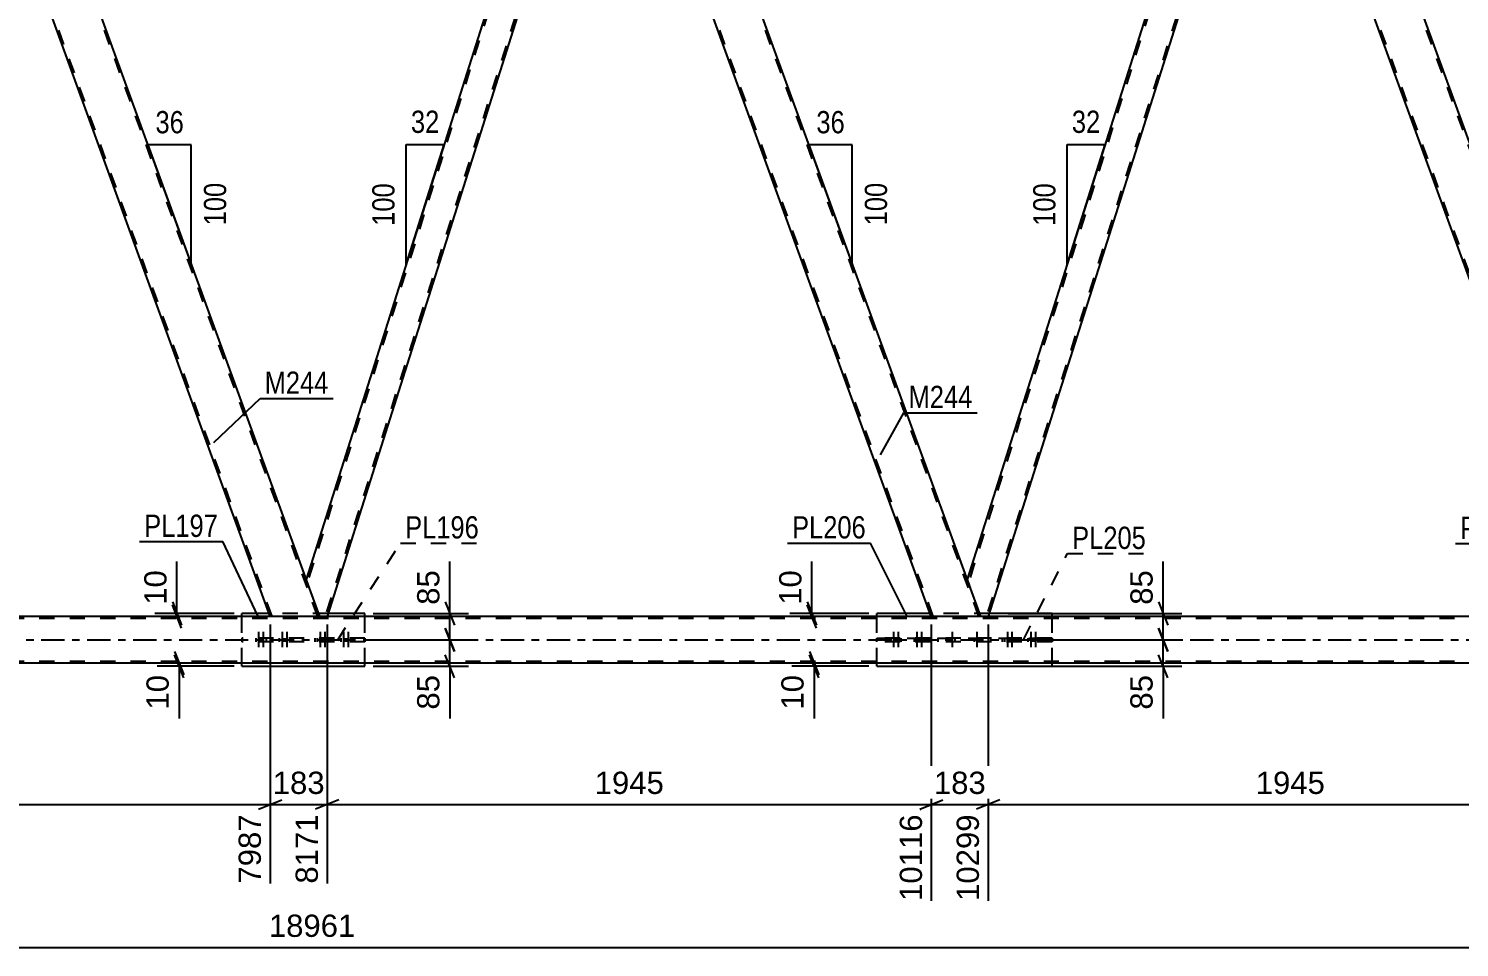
# Model space of a CAD drawing. Header units: millimetres. Extents: x -54 to 787, y -402 to 192.
# Drawn here: x 330.7 to 514.9, y -164.6 to -46.3 of the extents above; entities that cross this region are included whole.
import ezdxf

# ---------------------------------------------------------------- set-up
doc = ezdxf.new("R2010")
doc.units = ezdxf.units.MM
doc.linetypes.add('DXK_LINE_DOT2', pattern=[3.9198, 1.9599, -1.9599])
doc.linetypes.add('DXK_LINE_DOT3', pattern=[5.9187, 2.979, -0.9799, 0.9799, -0.9799])
doc.styles.add('Arial', font='ARIAL.TTF', dxfattribs={"height": 0.2})
doc.styles.add('Arial Narrow', font='ARIALN.TTF', dxfattribs={"height": 0.2})

# ---------------------------------------------------------------- blocks, each defined once
blk = doc.blocks.new('Part-122573057-3537 - 2998')
at = {"color": 2, "linetype": 'Continuous'}
for p, q in [((361.76, -122), (318.45, -3)), ((318.45, -3), (324.83, -3)), ((368.15, -122), (324.83, -3)), ((368.11, -122), (361.76, -122)), ((368.15, -122), (368.11, -122))]:
    blk.add_line(p, q, dxfattribs=at)
at = {"color": 7, "linetype": 'DXK_LINE_DOT2'}
for p, q in [((362.02, -122), (318.7, -3)), ((367.89, -122), (324.58, -3))]:
    blk.add_line(p, q, dxfattribs=at)
blk = doc.blocks.new('Part-122573057-3120 - 2998')
at = {"color": 7, "linetype": 'DXK_LINE_DOT2'}
for p, q in [((722.04, -122.24), (42.27, -122.24)), ((368.15, -122), (361.76, -122)), ((453.28, -122), (446.9, -122)), ((722.04, -127.76), (42.27, -127.76))]:
    blk.add_line(p, q, dxfattribs=at)
at = {"color": 2, "linetype": 'Continuous'}
for p, q in [((361.76, -122), (283.01, -122)), ((446.9, -122), (368.15, -122)), ((532.03, -122), (453.28, -122)), ((722.04, -128), (46.27, -128))]:
    blk.add_line(p, q, dxfattribs=at)
at = {"color": 7, "linetype": 'DXK_LINE_DOT3'}
blk.add_line((42.27, -125), (722.04, -125), dxfattribs=at)
blk = doc.blocks.new('Part-122573057-3573 - 2998')
at = {"color": 2, "linetype": 'Continuous'}
for p, q in [((402.63, -3), (366.41, -117.23)), ((405.31, -7.81), (405.04, -7.07)), ((405.31, -7.81), (369.1, -122))]:
    blk.add_line(p, q, dxfattribs=at)
at = {"color": 7, "linetype": 'DXK_LINE_DOT2'}
for p, q in [((402.89, -3), (366.55, -117.6)), ((403.56, -3), (402.63, -3)), ((405.04, -7.07), (403.56, -3)), ((405.17, -7.44), (368.84, -122)), ((368.15, -122), (366.41, -117.23)), ((369.1, -122), (368.15, -122))]:
    blk.add_line(p, q, dxfattribs=at)
blk = doc.blocks.new('Bolt-122573057-3241 - 2998')
at = {"color": 1, "linetype": 'DXK_LINE_DOT2'}
for p, q in [((441.67, -124.76), (441.67, -125.24)), ((442.03, -123.96), (442.03, -126.96)), ((442.27, -124.76), (442.27, -125.24)), ((442.39, -124.76), (442.39, -125.24)), ((442.63, -123.96), (442.63, -126.96)), ((442.99, -124.76), (442.99, -125.24)), ((444.69, -124.76), (444.69, -125.24)), ((445.05, -123.96), (445.05, -126.96)), ((445.29, -124.76), (445.29, -125.24)), ((445.41, -124.76), (445.41, -125.24)), ((445.65, -123.96), (445.65, -126.96)), ((446.01, -124.76), (446.01, -125.24))]:
    blk.add_line(p, q, dxfattribs=at)
blk = doc.blocks.new('Bolt-122573057-3242 - 2998')
at = {"color": 1, "linetype": 'DXK_LINE_DOT2'}
for p, q in [((449.21, -124.76), (449.21, -125.24)), ((449.21, -124.76), (449.21, -125.24)), ((449.57, -123.96), (449.57, -126.96)), ((449.57, -123.96), (449.57, -126.96)), ((449.93, -124.76), (449.93, -125.24)), ((449.93, -124.76), (449.93, -125.24)), ((452.41, -124.76), (452.41, -125.24)), ((452.41, -124.76), (452.41, -125.24)), ((452.77, -123.96), (452.77, -126.96)), ((452.77, -123.96), (452.77, -126.96)), ((453.13, -124.76), (453.13, -125.24)), ((453.13, -124.76), (453.13, -125.24))]:
    blk.add_line(p, q, dxfattribs=at)
blk = doc.blocks.new('Part-122573057-3269 - 2998')
at = {"color": 7, "linetype": 'DXK_LINE_DOT2'}
for p, q in [((373.96, -124.76), (358.11, -124.76)), ((358.11, -124.76), (358.11, -125.24)), ((373.96, -125.24), (358.11, -125.24)), ((364.52, -124.76), (364.52, -125.24)), ((367.55, -125.24), (367.55, -124.76)), ((373.96, -124.76), (373.96, -125.24))]:
    blk.add_line(p, q, dxfattribs=at)
blk = doc.blocks.new('Bolt-122573057-3270 - 2998')
at = {"color": 1, "linetype": 'DXK_LINE_DOT2'}
for p, q in [((456.33, -124.76), (456.33, -125.24)), ((456.69, -123.96), (456.69, -126.96)), ((456.93, -124.76), (456.93, -125.24)), ((457.05, -124.76), (457.05, -125.24)), ((457.29, -123.96), (457.29, -126.96)), ((457.65, -124.76), (457.65, -125.24)), ((459.35, -124.76), (459.35, -125.24)), ((459.71, -123.96), (459.71, -126.96)), ((459.95, -124.76), (459.95, -125.24)), ((460.07, -124.76), (460.07, -125.24)), ((460.31, -123.96), (460.31, -126.96)), ((460.67, -124.76), (460.67, -125.24))]:
    blk.add_line(p, q, dxfattribs=at)
blk = doc.blocks.new('Part-122573057-3297 - 2998')
at = {"color": 2, "linetype": 'Continuous'}
for p, q in [((361.62, -121.6), (358.11, -121.6)), ((358.11, -122), (358.11, -121.6)), ((373.96, -121.6), (369.22, -121.6)), ((373.96, -122), (373.96, -121.6)), ((358.11, -128.4), (358.11, -128)), ((358.11, -128.4), (373.96, -128.4)), ((373.96, -128.4), (373.96, -128))]:
    blk.add_line(p, q, dxfattribs=at)
at = {"color": 7, "linetype": 'DXK_LINE_DOT2'}
for p, q in [((369.22, -121.6), (361.62, -121.6)), ((358.11, -128), (358.11, -122)), ((373.96, -128), (373.96, -122))]:
    blk.add_line(p, q, dxfattribs=at)
blk = doc.blocks.new('Part-122573057-3320 - 2998')
at = {"color": 7, "linetype": 'DXK_LINE_DOT2'}
for p, q in [((462.47, -124.76), (439.87, -124.76)), ((439.87, -124.76), (462.47, -124.76)), ((439.87, -125.24), (439.87, -124.76)), ((462.47, -125.24), (439.87, -125.24)), ((462.47, -125.24), (439.87, -125.24)), ((446.28, -124.76), (446.28, -125.24)), ((447.77, -125.24), (447.77, -124.76)), ((454.57, -125.24), (454.57, -124.76)), ((456.06, -125.24), (456.06, -124.76)), ((462.47, -124.76), (462.47, -125.24))]:
    blk.add_line(p, q, dxfattribs=at)
blk = doc.blocks.new('Part-122573057-3402 - 2998')
at = {"color": 2, "linetype": 'Continuous'}
for p, q in [((532.03, -122), (488.72, -3)), ((488.72, -3), (495.1, -3)), ((538.42, -122), (495.1, -3)), ((538.38, -122), (532.03, -122)), ((538.42, -122), (538.38, -122))]:
    blk.add_line(p, q, dxfattribs=at)
at = {"color": 7, "linetype": 'DXK_LINE_DOT2'}
for p, q in [((532.29, -122), (488.97, -3)), ((538.16, -122), (494.85, -3))]:
    blk.add_line(p, q, dxfattribs=at)
blk = doc.blocks.new('Part-122573057-3407 - 2998')
at = {"color": 2, "linetype": 'Continuous'}
for p, q in [((446.9, -122), (403.56, -3)), ((403.56, -3), (409.94, -3)), ((453.28, -122), (409.94, -3)), ((453.24, -122), (446.9, -122)), ((453.28, -122), (453.24, -122))]:
    blk.add_line(p, q, dxfattribs=at)
at = {"color": 7, "linetype": 'DXK_LINE_DOT2'}
for p, q in [((447.15, -122), (403.81, -3)), ((453.03, -122), (409.69, -3))]:
    blk.add_line(p, q, dxfattribs=at)
blk = doc.blocks.new('Part-122573057-3476 - 2998')
at = {"color": 2, "linetype": 'Continuous'}
for p, q in [((446.75, -121.6), (439.87, -121.6)), ((439.87, -122), (439.87, -121.6)), ((462.47, -121.6), (454.36, -121.6)), ((462.47, -122), (462.47, -121.6)), ((439.87, -128.4), (439.87, -128)), ((439.87, -128.4), (462.47, -128.4)), ((462.47, -128.4), (462.47, -128))]:
    blk.add_line(p, q, dxfattribs=at)
at = {"color": 7, "linetype": 'DXK_LINE_DOT2'}
for p, q in [((454.36, -121.6), (446.75, -121.6)), ((439.87, -128), (439.87, -122)), ((462.47, -128), (462.47, -122))]:
    blk.add_line(p, q, dxfattribs=at)
blk = doc.blocks.new('Part-122573057-3502 - 2998')
at = {"color": 2, "linetype": 'Continuous'}
for p, q in [((451.55, -117.23), (487.77, -3)), ((490.45, -7.77), (454.23, -122)), ((451.81, -117.97), (451.55, -117.23))]:
    blk.add_line(p, q, dxfattribs=at)
at = {"color": 7, "linetype": 'DXK_LINE_DOT2'}
for p, q in [((488.02, -3), (451.68, -117.6)), ((488.72, -3), (487.77, -3)), ((488.72, -3), (490.45, -7.77)), ((490.32, -7.4), (453.98, -122)), ((453.28, -122), (451.81, -117.97)), ((454.23, -122), (453.28, -122))]:
    blk.add_line(p, q, dxfattribs=at)
blk = doc.blocks.new('Bolt-122573057-3662 - 2998')
at = {"color": 1, "linetype": 'DXK_LINE_DOT2'}
for p, q in [((367.82, -124.76), (367.82, -125.24)), ((368.18, -123.96), (368.18, -126.96)), ((368.42, -124.76), (368.42, -125.24)), ((368.54, -124.76), (368.54, -125.24)), ((368.78, -123.96), (368.78, -126.96)), ((369.14, -124.76), (369.14, -125.24)), ((370.84, -124.76), (370.84, -125.24)), ((371.2, -123.96), (371.2, -126.96)), ((371.44, -124.76), (371.44, -125.24)), ((371.56, -124.76), (371.56, -125.24)), ((371.8, -123.96), (371.8, -126.96)), ((372.16, -124.76), (372.16, -125.24))]:
    blk.add_line(p, q, dxfattribs=at)
blk = doc.blocks.new('Bolt-122573057-3663 - 2998')
at = {"color": 1, "linetype": 'DXK_LINE_DOT2'}
for p, q in [((359.91, -124.76), (359.91, -125.24)), ((360.27, -123.96), (360.27, -126.96)), ((360.51, -124.76), (360.51, -125.24)), ((360.63, -124.76), (360.63, -125.24)), ((360.87, -123.96), (360.87, -126.96)), ((361.23, -124.76), (361.23, -125.24)), ((362.93, -124.76), (362.93, -125.24)), ((363.29, -123.96), (363.29, -126.96)), ((363.53, -124.76), (363.53, -125.24)), ((363.65, -124.76), (363.65, -125.24)), ((363.89, -123.96), (363.89, -126.96)), ((364.25, -124.76), (364.25, -125.24))]:
    blk.add_line(p, q, dxfattribs=at)
blk = doc.blocks.new('StraightDimension-122573057-10384 - 2998')
at = {"color": 7, "linetype": 'Continuous'}
for p, q in [((438.87, -121.6), (428.67, -121.6)), ((430.92, -120.1), (432.12, -123.1)), ((432.12, -123.5), (430.92, -120.5)), ((431.52, -122), (431.52, -121.6)), ((438.87, -122), (428.67, -122))]:
    blk.add_line(p, q, dxfattribs=at)
at = {"color": 0}
blk.add_wipeout([(430.77, -115.43), (426.57, -115.43), (426.57, -121.08), (430.77, -121.08)], dxfattribs=at)
at = {"color": 7, "linetype": 'Continuous'}
blk.add_line((431.52, -121.6), (431.52, -114.9), dxfattribs=at)
blk.add_line((431.52, -121.6), (431.52, -114.9), dxfattribs=at)
at = {"color": 3, "style": 'Arial'}
blk.add_text('10', height=2.865, rotation=90.0002, dxfattribs=at).set_placement((430.17, -120.48))
blk = doc.blocks.new('StraightDimension-122573057-3974 - 2998')
at = {"color": 7, "linetype": 'Continuous'}
for p, q in [((361.76, -123), (361.76, -156.37)), ((369.1, -123), (369.1, -156.37)), ((360.26, -146.78), (363.26, -145.58)), ((361.76, -146.18), (369.1, -146.18)), ((370.6, -145.58), (367.6, -146.78))]:
    blk.add_line(p, q, dxfattribs=at)
at = {"color": 0}
blk.add_wipeout([(369.36, -145.43), (369.36, -141.23), (361.49, -141.23), (361.49, -145.43)], dxfattribs=at)
at = {"color": 0, "linetype": 'Continuous'}
blk.add_wipeout([(368.5, -146.88), (364.3, -146.88), (364.3, -156.97), (368.5, -156.97)], dxfattribs=at)
at = {"color": 3, "style": 'Arial'}
blk.add_text('183', height=2.865, dxfattribs=at).set_placement((362.09, -144.83))
at = {"color": 3, "linetype": 'Continuous', "style": 'Arial'}
blk.add_text('8171', height=2.865, rotation=90.0002, dxfattribs=at).set_placement((367.9, -156.37))
blk = doc.blocks.new('StraightDimension-122573057-3955 - 2998')
at = {"color": 7, "linetype": 'Continuous'}
for p, q in [((369.1, -123), (369.1, -156.37)), ((446.9, -123), (446.9, -158.6)), ((370.6, -145.58), (367.6, -146.78)), ((369.1, -146.18), (446.9, -146.18)), ((445.4, -146.78), (448.4, -145.58))]:
    blk.add_line(p, q, dxfattribs=at)
at = {"color": 0}
blk.add_wipeout([(413.04, -145.43), (413.04, -141.23), (402.95, -141.23), (402.95, -145.43)], dxfattribs=at)
at = {"color": 0, "linetype": 'Continuous'}
blk.add_wipeout([(446.3, -146.88), (442.1, -146.88), (442.1, -159.2), (446.3, -159.2)], dxfattribs=at)
at = {"color": 3, "style": 'Arial'}
blk.add_text('1945', height=2.865, dxfattribs=at).set_placement((403.55, -144.83))
at = {"color": 3, "linetype": 'Continuous', "style": 'Arial'}
blk.add_text('10116', height=2.865, rotation=90.0002, dxfattribs=at).set_placement((445.7, -158.6))
blk = doc.blocks.new('AngleDimension-122573057-10798 - 2998')
at = {"color": 7, "linetype": 'Continuous'}
for p, q in [((379.27, -61.23), (384.17, -61.23)), ((379.27, -76.67), (384.17, -61.23)), ((379.27, -76.67), (379.27, -61.23)), ((381.25, -70.45), (384.17, -61.23))]:
    blk.add_line(p, q, dxfattribs=at)
at = {"color": 0}
for points in [[(384.15, -60.33), (384.15, -56.13), (379.29, -56.13), (379.29, -60.33)], [(378.37, -65.61), (374.17, -65.61), (374.17, -72.29), (378.37, -72.29)]]:
    blk.add_wipeout(points, dxfattribs=at)
at = {"color": 3, "style": 'Arial Narrow'}
blk.add_text('32', height=2.863, dxfattribs=at).set_placement((379.89, -59.73))
blk.add_text('100', height=2.863, rotation=90.0002, dxfattribs=at).set_placement((377.77, -71.69))
blk = doc.blocks.new('StraightDimension-122573057-10317 - 2998')
at = {"color": 7, "linetype": 'Continuous'}
for p, q in [((357.11, -121.6), (346.91, -121.6)), ((349.16, -120.1), (350.36, -123.1)), ((350.36, -123.5), (349.16, -120.5)), ((349.76, -122), (349.76, -121.6)), ((357.11, -122), (346.91, -122))]:
    blk.add_line(p, q, dxfattribs=at)
at = {"color": 0}
blk.add_wipeout([(349.01, -115.43), (344.81, -115.43), (344.81, -121.08), (349.01, -121.08)], dxfattribs=at)
at = {"color": 7, "linetype": 'Continuous'}
blk.add_line((349.76, -121.6), (349.76, -114.9), dxfattribs=at)
blk.add_line((349.76, -121.6), (349.76, -114.9), dxfattribs=at)
at = {"color": 3, "style": 'Arial'}
blk.add_text('10', height=2.865, rotation=90.0002, dxfattribs=at).set_placement((348.41, -120.48))
blk = doc.blocks.new('AngleDimension-122573057-10800 - 2998')
at = {"color": 7, "linetype": 'Continuous'}
for p, q in [((350.14, -72.54), (346.05, -61.28)), ((351.59, -61.28), (346.05, -61.28)), ((351.59, -76.5), (346.05, -61.28)), ((351.59, -76.5), (351.59, -61.28))]:
    blk.add_line(p, q, dxfattribs=at)
at = {"color": 0}
for points in [[(351.25, -60.38), (351.25, -56.18), (346.39, -56.18), (346.39, -60.38)], [(356.69, -65.55), (352.49, -65.55), (352.49, -72.23), (356.69, -72.23)]]:
    blk.add_wipeout(points, dxfattribs=at)
at = {"color": 3, "style": 'Arial Narrow'}
blk.add_text('36', height=2.863, dxfattribs=at).set_placement((346.99, -59.78))
blk.add_text('100', height=2.863, rotation=90.0002, dxfattribs=at).set_placement((356.09, -71.63))
blk = doc.blocks.new('StraightDimension-122573057-10381 - 2998')
at = {"color": 7, "linetype": 'Continuous'}
for p, q in [((456.78, -125), (479.15, -125)), ((476.15, -123.5), (477.35, -126.5)), ((476.75, -128.4), (476.75, -125)), ((477.35, -129.9), (476.15, -126.9)), ((456.78, -128.4), (479.15, -128.4))]:
    blk.add_line(p, q, dxfattribs=at)
at = {"color": 0}
blk.add_wipeout([(476, -128.93), (471.8, -128.93), (471.8, -134.57), (476, -134.57)], dxfattribs=at)
at = {"color": 7, "linetype": 'Continuous'}
blk.add_line((476.75, -128.4), (476.75, -135.1), dxfattribs=at)
blk.add_line((476.75, -128.4), (476.75, -135.1), dxfattribs=at)
at = {"color": 3, "style": 'Arial'}
blk.add_text('85', height=2.865, rotation=90.0002, dxfattribs=at).set_placement((475.4, -133.97))
blk = doc.blocks.new('StraightDimension-122573057-10379 - 2998')
at = {"color": 7, "linetype": 'Continuous'}
for p, q in [((456.78, -121.6), (479.15, -121.6)), ((476.15, -120.1), (477.35, -123.1)), ((476.75, -125), (476.75, -121.6)), ((456.78, -125), (479.15, -125)), ((477.35, -126.5), (476.15, -123.5))]:
    blk.add_line(p, q, dxfattribs=at)
at = {"color": 0}
blk.add_wipeout([(476, -115.43), (471.8, -115.43), (471.8, -121.08), (476, -121.08)], dxfattribs=at)
at = {"color": 7, "linetype": 'Continuous'}
blk.add_line((476.75, -121.6), (476.75, -114.9), dxfattribs=at)
blk.add_line((476.75, -121.6), (476.75, -114.9), dxfattribs=at)
at = {"color": 3, "style": 'Arial'}
blk.add_text('85', height=2.865, rotation=90.0002, dxfattribs=at).set_placement((475.4, -120.48))
blk = doc.blocks.new('StraightDimension-122573057-10315 - 2998')
at = {"color": 7, "linetype": 'Continuous'}
for p, q in [((349.44, -126.5), (350.64, -129.5)), ((350.64, -129.9), (349.44, -126.9)), ((357.11, -128), (347.19, -128)), ((357.11, -128.4), (347.19, -128.4)), ((350.04, -128.4), (350.04, -128))]:
    blk.add_line(p, q, dxfattribs=at)
at = {"color": 0}
blk.add_wipeout([(349.29, -128.93), (345.09, -128.93), (345.09, -134.57), (349.29, -134.57)], dxfattribs=at)
at = {"color": 7, "linetype": 'Continuous'}
blk.add_line((350.04, -128.4), (350.04, -135.1), dxfattribs=at)
blk.add_line((350.04, -128.4), (350.04, -135.1), dxfattribs=at)
at = {"color": 3, "style": 'Arial'}
blk.add_text('10', height=2.865, rotation=90.0002, dxfattribs=at).set_placement((348.69, -133.97))
blk = doc.blocks.new('StraightDimension-122573057-4031 - 2998')
at = {"color": 7, "linetype": 'Continuous'}
for p, q in [((454.23, -123), (454.23, -158.6)), ((532.03, -123), (532.03, -158.6)), ((455.73, -145.58), (452.73, -146.78)), ((454.23, -146.18), (532.03, -146.18)), ((530.53, -146.78), (533.53, -145.58))]:
    blk.add_line(p, q, dxfattribs=at)
at = {"color": 0}
blk.add_wipeout([(498.18, -145.43), (498.18, -141.23), (488.08, -141.23), (488.08, -145.43)], dxfattribs=at)
at = {"color": 0, "linetype": 'Continuous'}
blk.add_wipeout([(531.43, -146.88), (527.23, -146.88), (527.23, -159.2), (531.43, -159.2)], dxfattribs=at)
at = {"color": 3, "style": 'Arial'}
blk.add_text('1945', height=2.865, dxfattribs=at).set_placement((488.68, -144.83))
at = {"color": 3, "linetype": 'Continuous', "style": 'Arial'}
blk.add_text('12244', height=2.865, rotation=90.0002, dxfattribs=at).set_placement((530.83, -158.6))
blk = doc.blocks.new('StraightDimension-122573057-3789 - 2998')
at = {"color": 7, "linetype": 'Continuous'}
for p, q in [((446.9, -123), (446.9, -158.6)), ((454.23, -123), (454.23, -158.6)), ((445.4, -146.78), (448.4, -145.58)), ((446.9, -146.18), (454.23, -146.18)), ((455.73, -145.58), (452.73, -146.78))]:
    blk.add_line(p, q, dxfattribs=at)
at = {"color": 0}
blk.add_wipeout([(454.5, -145.43), (454.5, -141.23), (446.63, -141.23), (446.63, -145.43)], dxfattribs=at)
at = {"color": 0, "linetype": 'Continuous'}
blk.add_wipeout([(453.63, -146.88), (449.43, -146.88), (449.43, -159.2), (453.63, -159.2)], dxfattribs=at)
at = {"color": 3, "style": 'Arial'}
blk.add_text('183', height=2.865, dxfattribs=at).set_placement((447.23, -144.83))
at = {"color": 3, "linetype": 'Continuous', "style": 'Arial'}
blk.add_text('10299', height=2.865, rotation=90.0002, dxfattribs=at).set_placement((453.03, -158.6))
blk = doc.blocks.new('StraightDimension-122573057-3827 - 2998')
at = {"color": 7, "linetype": 'Continuous'}
for p, q in [((283.96, -123), (283.96, -156.37)), ((361.76, -123), (361.76, -156.37)), ((285.46, -145.58), (282.46, -146.78)), ((283.96, -146.18), (361.76, -146.18)), ((360.26, -146.78), (363.26, -145.58))]:
    blk.add_line(p, q, dxfattribs=at)
at = {"color": 0}
blk.add_wipeout([(327.91, -145.43), (327.91, -141.23), (317.81, -141.23), (317.81, -145.43)], dxfattribs=at)
at = {"color": 0, "linetype": 'Continuous'}
blk.add_wipeout([(361.16, -146.88), (356.96, -146.88), (356.96, -156.97), (361.16, -156.97)], dxfattribs=at)
at = {"color": 3, "style": 'Arial'}
blk.add_text('1945', height=2.865, dxfattribs=at).set_placement((318.41, -144.83))
at = {"color": 3, "linetype": 'Continuous', "style": 'Arial'}
blk.add_text('7987', height=2.865, rotation=90.0002, dxfattribs=at).set_placement((360.56, -156.37))
blk = doc.blocks.new('StraightDimension-122573057-4324 - 2998')
at = {"color": 7, "linetype": 'Continuous'}
blk.add_line((-0.64, -164.58), (734.94, -164.58), dxfattribs=at)
at = {"color": 0}
blk.add_wipeout([(373.31, -163.83), (373.31, -159.63), (360.99, -159.63), (360.99, -163.83)], dxfattribs=at)
at = {"color": 3, "style": 'Arial'}
blk.add_text('18961', height=2.865, dxfattribs=at).set_placement((361.59, -163.23))
blk = doc.blocks.new('StraightDimension-122573057-10382 - 2998')
at = {"color": 7, "linetype": 'Continuous'}
for p, q in [((431.2, -126.5), (432.4, -129.5)), ((432.4, -129.9), (431.2, -126.9)), ((438.87, -128), (428.95, -128)), ((438.87, -128.4), (428.95, -128.4)), ((431.8, -128.4), (431.8, -128))]:
    blk.add_line(p, q, dxfattribs=at)
at = {"color": 0}
blk.add_wipeout([(431.05, -128.93), (426.85, -128.93), (426.85, -134.57), (431.05, -134.57)], dxfattribs=at)
at = {"color": 7, "linetype": 'Continuous'}
blk.add_line((431.8, -128.4), (431.8, -135.1), dxfattribs=at)
blk.add_line((431.8, -128.4), (431.8, -135.1), dxfattribs=at)
at = {"color": 3, "style": 'Arial'}
blk.add_text('10', height=2.865, rotation=90.0002, dxfattribs=at).set_placement((430.45, -133.97))
blk = doc.blocks.new('StraightDimension-122573057-10312 - 2998')
at = {"color": 7, "linetype": 'Continuous'}
for p, q in [((375.02, -121.6), (387.3, -121.6)), ((384.3, -120.1), (385.5, -123.1)), ((384.9, -125), (384.9, -121.6)), ((375.02, -125), (387.3, -125)), ((385.5, -126.5), (384.3, -123.5))]:
    blk.add_line(p, q, dxfattribs=at)
at = {"color": 0}
blk.add_wipeout([(384.15, -115.43), (379.95, -115.43), (379.95, -121.08), (384.15, -121.08)], dxfattribs=at)
at = {"color": 7, "linetype": 'Continuous'}
blk.add_line((384.9, -121.6), (384.9, -114.9), dxfattribs=at)
blk.add_line((384.9, -121.6), (384.9, -114.9), dxfattribs=at)
at = {"color": 3, "style": 'Arial'}
blk.add_text('85', height=2.865, rotation=90.0002, dxfattribs=at).set_placement((383.55, -120.48))
blk = doc.blocks.new('StraightDimension-122573057-10314 - 2998')
at = {"color": 7, "linetype": 'Continuous'}
for p, q in [((375.02, -125), (387.3, -125)), ((384.3, -123.5), (385.5, -126.5)), ((384.9, -128.4), (384.9, -125)), ((385.5, -129.9), (384.3, -126.9)), ((375.02, -128.4), (387.3, -128.4))]:
    blk.add_line(p, q, dxfattribs=at)
at = {"color": 0}
blk.add_wipeout([(384.15, -128.93), (379.95, -128.93), (379.95, -134.57), (384.15, -134.57)], dxfattribs=at)
at = {"color": 7, "linetype": 'Continuous'}
blk.add_line((384.9, -128.4), (384.9, -135.1), dxfattribs=at)
blk.add_line((384.9, -128.4), (384.9, -135.1), dxfattribs=at)
at = {"color": 3, "style": 'Arial'}
blk.add_text('85', height=2.865, rotation=90.0002, dxfattribs=at).set_placement((383.55, -133.97))
blk = doc.blocks.new('AngleDimension-122573057-10826 - 2998')
at = {"color": 7, "linetype": 'Continuous'}
for p, q in [((464.38, -61.23), (469.28, -61.23)), ((464.38, -76.67), (469.28, -61.23)), ((464.38, -76.67), (464.38, -61.23)), ((466.35, -70.45), (469.28, -61.23))]:
    blk.add_line(p, q, dxfattribs=at)
at = {"color": 0}
for points in [[(469.26, -60.33), (469.26, -56.13), (464.4, -56.13), (464.4, -60.33)], [(463.48, -65.61), (459.28, -65.61), (459.28, -72.29), (463.48, -72.29)]]:
    blk.add_wipeout(points, dxfattribs=at)
at = {"color": 3, "style": 'Arial Narrow'}
blk.add_text('32', height=2.863, dxfattribs=at).set_placement((465, -59.73))
blk.add_text('100', height=2.863, rotation=90.0002, dxfattribs=at).set_placement((462.88, -71.69))
blk = doc.blocks.new('AngleDimension-122573057-10828 - 2998')
at = {"color": 7, "linetype": 'Continuous'}
for p, q in [((435.25, -72.54), (431.16, -61.28)), ((436.7, -61.28), (431.16, -61.28)), ((436.7, -76.5), (431.16, -61.28)), ((436.7, -76.5), (436.7, -61.28))]:
    blk.add_line(p, q, dxfattribs=at)
at = {"color": 0}
for points in [[(436.35, -60.38), (436.35, -56.18), (431.5, -56.18), (431.5, -60.38)], [(441.8, -65.55), (437.6, -65.55), (437.6, -72.23), (441.8, -72.23)]]:
    blk.add_wipeout(points, dxfattribs=at)
at = {"color": 3, "style": 'Arial Narrow'}
blk.add_text('36', height=2.863, dxfattribs=at).set_placement((432.1, -59.78))
blk.add_text('100', height=2.863, rotation=90.0002, dxfattribs=at).set_placement((441.2, -71.63))
blk = doc.blocks.new('Mark-122573057-3533 - 2998')
at = {"color": 0}
blk.add_wipeout([(369.27, -93.32), (369.27, -90.32), (361.05, -90.32), (361.05, -93.32)], dxfattribs=at)
blk.add_wipeout([(369.27, -93.32), (369.27, -90.32), (361.05, -90.32), (361.05, -93.32)], dxfattribs=at)
at = {"color": 30, "linetype": 'Continuous'}
for p, q in [((354.52, -99.58), (360.45, -93.92)), ((360.45, -93.92), (369.87, -93.92))]:
    blk.add_line(p, q, dxfattribs=at)
at = {"color": 3, "style": 'Arial Narrow'}
blk.add_text('M244', height=2.863, dxfattribs=at).set_placement((361.05, -93.32))
blk = doc.blocks.new('Mark-122573057-3265 - 2998')
at = {"color": 0}
blk.add_wipeout([(388.65, -111.94), (388.65, -108.94), (379.14, -108.94), (379.14, -111.94)], dxfattribs=at)
blk.add_wipeout([(388.65, -111.94), (388.65, -108.94), (379.14, -108.94), (379.14, -111.94)], dxfattribs=at)
at = {"color": 30, "linetype": 'DXK_LINE_DOT2'}
for p, q in [((370.41, -125.06), (378.54, -112.54)), ((378.54, -112.54), (389.25, -112.54))]:
    blk.add_line(p, q, dxfattribs=at)
at = {"color": 3, "style": 'Arial Narrow'}
blk.add_text('PL196', height=2.863, dxfattribs=at).set_placement((379.14, -111.94))
blk = doc.blocks.new('Mark-122573057-3293 - 2998')
at = {"color": 0}
blk.add_wipeout([(355.05, -111.74), (355.05, -108.74), (345.54, -108.74), (345.54, -111.74)], dxfattribs=at)
blk.add_wipeout([(355.05, -111.74), (355.05, -108.74), (345.54, -108.74), (345.54, -111.74)], dxfattribs=at)
at = {"color": 30, "linetype": 'Continuous'}
for p in [(344.94, -112.34), (360.15, -121.9)]:
    blk.add_line(p, (355.65, -112.34), dxfattribs=at)
at = {"color": 3, "style": 'Arial Narrow'}
blk.add_text('PL197', height=2.863, dxfattribs=at).set_placement((345.54, -111.74))
blk = doc.blocks.new('Mark-122573057-3316 - 2998')
at = {"color": 0}
blk.add_wipeout([(474.54, -113.29), (474.54, -110.29), (465.04, -110.29), (465.04, -113.29)], dxfattribs=at)
blk.add_wipeout([(474.54, -113.29), (474.54, -110.29), (465.04, -110.29), (465.04, -113.29)], dxfattribs=at)
at = {"color": 30, "linetype": 'DXK_LINE_DOT2'}
for p, q in [((458.8, -124.92), (464.44, -113.89)), ((464.44, -113.89), (475.14, -113.89))]:
    blk.add_line(p, q, dxfattribs=at)
at = {"color": 3, "style": 'Arial Narrow'}
blk.add_text('PL205', height=2.863, dxfattribs=at).set_placement((465.04, -113.29))
blk = doc.blocks.new('Mark-122573057-3403 - 2998')
at = {"color": 0}
blk.add_wipeout([(452.19, -95.15), (452.19, -92.15), (443.97, -92.15), (443.97, -95.15)], dxfattribs=at)
blk.add_wipeout([(452.19, -95.15), (452.19, -92.15), (443.97, -92.15), (443.97, -95.15)], dxfattribs=at)
at = {"color": 30, "linetype": 'Continuous'}
for p, q in [((440.34, -101.16), (443.37, -95.75)), ((443.37, -95.75), (452.79, -95.75))]:
    blk.add_line(p, q, dxfattribs=at)
at = {"color": 3, "style": 'Arial Narrow'}
blk.add_text('M244', height=2.863, dxfattribs=at).set_placement((443.97, -95.15))
blk = doc.blocks.new('Mark-122573057-3472 - 2998')
at = {"color": 0}
blk.add_wipeout([(438.48, -111.94), (438.48, -108.94), (428.97, -108.94), (428.97, -111.94)], dxfattribs=at)
blk.add_wipeout([(438.48, -111.94), (438.48, -108.94), (428.97, -108.94), (428.97, -111.94)], dxfattribs=at)
at = {"color": 30, "linetype": 'Continuous'}
for p in [(428.37, -112.54), (443.74, -121.9)]:
    blk.add_line(p, (439.08, -112.54), dxfattribs=at)
at = {"color": 3, "style": 'Arial Narrow'}
blk.add_text('PL206', height=2.863, dxfattribs=at).set_placement((428.97, -111.94))
blk = doc.blocks.new('Mark-122573057-3477 - 2998')
at = {"color": 0}
blk.add_wipeout([(524.51, -112), (524.51, -109), (515, -109), (515, -112)], dxfattribs=at)
blk.add_wipeout([(524.51, -112), (524.51, -109), (515, -109), (515, -112)], dxfattribs=at)
at = {"color": 30, "linetype": 'Continuous'}
for p in [(514.4, -112.6), (529.95, -121.69)]:
    blk.add_line(p, (525.11, -112.6), dxfattribs=at)
at = {"color": 3, "style": 'Arial Narrow'}
blk.add_text('PL197', height=2.863, dxfattribs=at).set_placement((515, -112))

msp = doc.modelspace()

# ---------------------------------------------------------------- block references
for name in ['Part-122573057-3537 - 2998', 'Part-122573057-3573 - 2998', 'Part-122573057-3407 - 2998', 'Part-122573057-3502 - 2998', 'Part-122573057-3402 - 2998', 'Part-122573057-3297 - 2998', 'Part-122573057-3476 - 2998', 'Part-122573057-3120 - 2998', 'Part-122573057-3269 - 2998', 'Bolt-122573057-3663 - 2998', 'Bolt-122573057-3662 - 2998', 'Part-122573057-3320 - 2998', 'Bolt-122573057-3241 - 2998', 'Bolt-122573057-3242 - 2998', 'Bolt-122573057-3270 - 2998']:
    msp.add_blockref(name, (0, 0))

# ---------------------------------------------------------------- next in the draw order: block references
for name in ['AngleDimension-122573057-10800 - 2998', 'AngleDimension-122573057-10798 - 2998', 'StraightDimension-122573057-10317 - 2998', 'StraightDimension-122573057-10384 - 2998', 'StraightDimension-122573057-3974 - 2998', 'StraightDimension-122573057-10381 - 2998', 'StraightDimension-122573057-10315 - 2998']:
    msp.add_blockref(name, (0, 0))

# ---------------------------------------------------------------- next in the draw order: block references
for name in ['StraightDimension-122573057-10379 - 2998', 'StraightDimension-122573057-3827 - 2998', 'StraightDimension-122573057-3955 - 2998']:
    msp.add_blockref(name, (0, 0))

# ---------------------------------------------------------------- next in the draw order: block references
msp.add_blockref('StraightDimension-122573057-4031 - 2998', (0, 0))

# ---------------------------------------------------------------- next in the draw order: block references
msp.add_blockref('StraightDimension-122573057-3789 - 2998', (0, 0))

# ---------------------------------------------------------------- next in the draw order: block references
msp.add_blockref('StraightDimension-122573057-4324 - 2998', (0, 0))

# ---------------------------------------------------------------- next in the draw order: block references
for name in ['AngleDimension-122573057-10828 - 2998', 'AngleDimension-122573057-10826 - 2998', 'Mark-122573057-3533 - 2998', 'Mark-122573057-3403 - 2998', 'Mark-122573057-3293 - 2998', 'Mark-122573057-3472 - 2998', 'Mark-122573057-3316 - 2998', 'Mark-122573057-3477 - 2998', 'StraightDimension-122573057-10312 - 2998', 'StraightDimension-122573057-10382 - 2998']:
    msp.add_blockref(name, (0, 0))

# ---------------------------------------------------------------- next in the draw order: block references
msp.add_blockref('StraightDimension-122573057-10314 - 2998', (0, 0))

# ---------------------------------------------------------------- next in the draw order: block references
msp.add_blockref('Mark-122573057-3265 - 2998', (0, 0))

doc.saveas('drawing.dxf')
